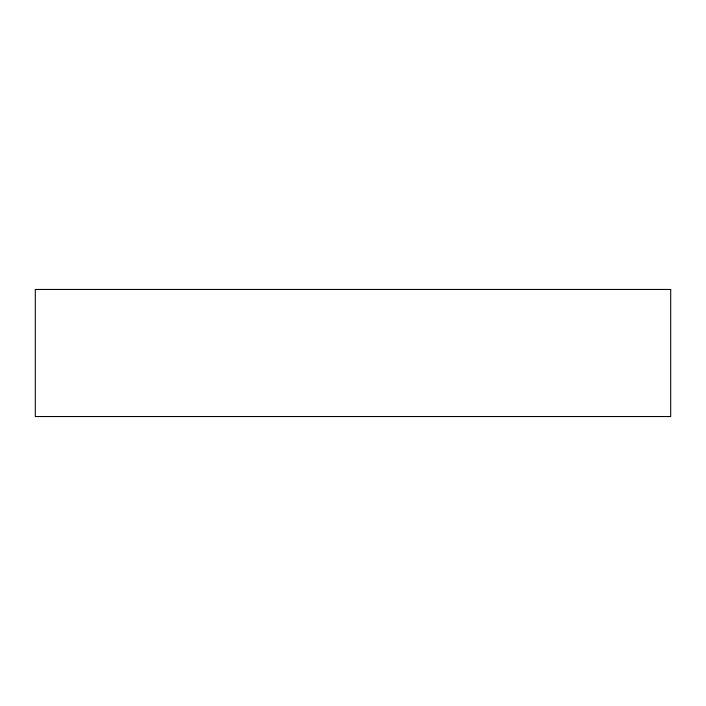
<?xml version="1.0" encoding="UTF-8"?>
<svg xmlns="http://www.w3.org/2000/svg" width="706" height="706" viewBox="0 0 706 706"><rect width="100%" height="100%" fill="white"/><g stroke="black" fill="none" stroke-linecap="round" stroke-linejoin="round"><path stroke-width="1.06" d="M670.7 289.46L35.3 289.46L35.3 416.54L670.7 416.54L670.7 289.46"/></g></svg>
